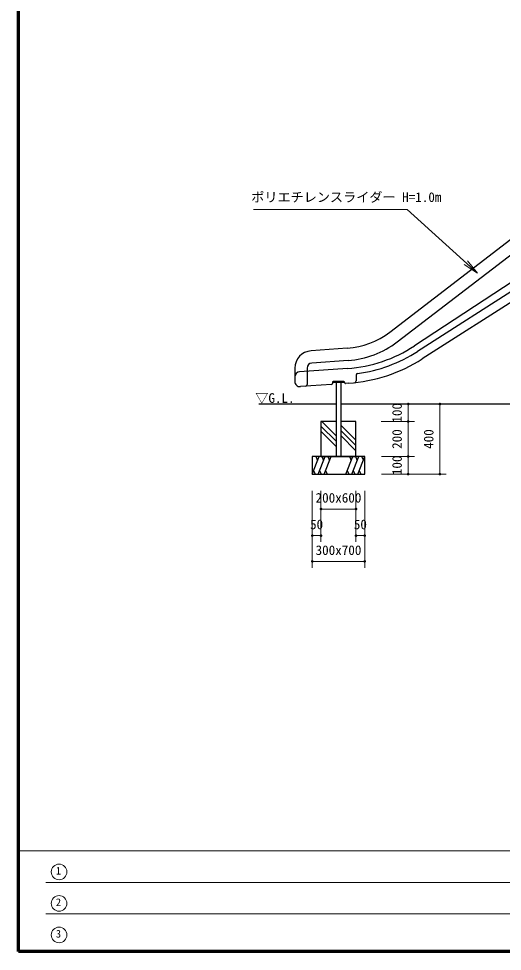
# Model space of a CAD drawing. Units: millimetres at full size, sheet at 1:30, with parts at other scales. Extents: x 450 to 12150, y 450 to 8460.
# Drawn here: x 450 to 3215, y 450 to 5777 of the extents above; entities that cross this region are included whole.
import ezdxf
from ezdxf.enums import TextEntityAlignment as Align

# ---------------------------------------------------------------- set-up
doc = ezdxf.new("R2010")
doc.units = ezdxf.units.MM
doc.header["$LTSCALE"] = 30
for name, color, linetype, lineweight in [('D-STR-DIM\u3000寸法線、寸法値', 7, 'Continuous', 13), ('D-STR-HTXT\u3000旗上げ', 7, 'Continuous', 13), ('D-STR-TXT\u3000文字列', 7, 'Continuous', 13), ('D-STR\u3000構造物外形線', 1, 'Continuous', 25), ('D-TTL', 7, 'Continuous', 70), ('D-TTL-FRAM', 7, 'Continuous', 13), ('D-TTL-TXT', 7, 'Continuous', 13)]:
    doc.layers.add(name, color=color, linetype=linetype, lineweight=lineweight)
doc.styles.add('ＭＳ ゴシック', font='')
doc.styles.get('ＭＳ ゴシック').set_extended_font_data('MS Gothic')

# ---------------------------------------------------------------- blocks, each defined once
blk = doc.blocks.new('filled_dot')
at = {"color": 0, "linetype": 'Continuous', "lineweight": -2, "const_width": 1.25}
blk.add_lwpolyline([(-0.625, 0, 1), (0.625, 0, 1)], format="xyb", close=True, dxfattribs=at)
blk = doc.blocks.new('open_arrow')
at = {"color": 0, "linetype": 'Continuous', "lineweight": -2}
blk.add_lwpolyline([(7.5, 1.25), (0, 0), (7.5, -1.25)], dxfattribs=at)

msp = doc.modelspace()

# ---------------------------------------------------------------- linework, layer by layer
at = {"layer": 'D-STR-DIM\u3000寸法線、寸法値'}
for p, q in [((2521.44, 3576.02), (2712.56, 3576.02)), ((2541.44, 3576.02), (2893.44, 3576.02)), ((2676.56, 3576.02), (2676.56, 3476.02)), ((2857.44, 3176.02), (2857.44, 3576.02)), ((2521.44, 3476.02), (2712.56, 3476.02)), ((2521.44, 3476.02), (2712.56, 3476.02)), ((2676.56, 3476.02), (2676.56, 3276.02)), ((2523.74, 3276.02), (2712.56, 3276.02)), ((2523.74, 3276.02), (2712.56, 3276.02)), ((2676.56, 3276.02), (2676.56, 3176.02)), ((2523.74, 3176.02), (2712.56, 3176.02)), ((2523.74, 3176.02), (2893.44, 3176.02)), ((2128.04, 3080.32), (2128.04, 2788.46)), ((2128.04, 3080.32), (2128.04, 2641.15)), ((2178.04, 3080.32), (2178.04, 2788.46)), ((2178.04, 3080.32), (2178.04, 2940.41)), ((2378.04, 3080.32), (2378.04, 2940.41)), ((2378.04, 3080.32), (2378.04, 2788.46)), ((2428.04, 3080.32), (2428.04, 2788.46)), ((2428.04, 3080.32), (2428.04, 2641.15)), ((2178.04, 2976.41), (2378.04, 2976.41)), ((2128.04, 2824.46), (2178.04, 2824.46)), ((2378.04, 2824.46), (2428.04, 2824.46)), ((2128.04, 2677.15), (2428.04, 2677.15))]:
    msp.add_line(p, q, dxfattribs=at)
at = {"layer": 'D-STR-HTXT\u3000旗上げ'}
msp.add_lwpolyline([(3072.2, 4322.82), (2670.68, 4687.26), (2658.68, 4687.26), (1792.28, 4687.26), (2225.48, 4687.26)], dxfattribs=at)
at = {"layer": 'D-STR\u3000構造物外形線'}
for p, q in [((2570.81, 3986.66), (3645.58, 4811.51)), ((2613.43, 3931.13), (3688.2, 4755.98)), ((3678.34, 4540.87), (2711.53, 3908.18)), ((3705.9, 4499.91), (2730.16, 3876.32)), ((3732.83, 4457.78), (2757.08, 3834.19)), ((2328.23, 3894.74), (2121.25, 3880.27)), ((2333.11, 3824.91), (2126.13, 3810.44)), ((2028.23, 3780.51), (2028.23, 3705.44)), ((2329.27, 3779.53), (2056.13, 3760.43)), ((2098.23, 3780.51), (2098.23, 3687.49)), ((2378.23, 3740.38), (2378.23, 3707.8)), ((2238.58, 3687.98), (2060.32, 3675.52)), ((2243.23, 3698.52), (2243.23, 3692.97)), ((2308.23, 3703.52), (2248.23, 3703.52)), ((2264.44, 3706.02), (2264.44, 3276.02)), ((2291.64, 3706.02), (2291.64, 3276.02)), ((2313.23, 3698.56), (2313.23, 3698.52)), ((2335.2, 3694.74), (2318.58, 3693.58)), ((2264.44, 3576.02), (1821.88, 3576.02)), ((4251.49, 3576.02), (2291.64, 3576.02)), ((2182.16, 3476.02), (2264.44, 3393.73)), ((2178.04, 3450.43), (2264.44, 3364.03)), ((2178.04, 3420.73), (2264.44, 3334.33)), ((2291.64, 3455.37), (2378.04, 3368.97)), ((2291.64, 3425.68), (2378.04, 3339.28)), ((2291.64, 3395.98), (2378.04, 3309.58)), ((2128.04, 3176.02), (2166.94, 3276.02)), ((2158.93, 3255.41), (2150.91, 3276.02)), ((2162.35, 3176.02), (2201.25, 3276.02)), ((2193.24, 3255.41), (2185.22, 3276.02)), ((2196.66, 3176.02), (2235.56, 3276.02)), ((2227.54, 3255.41), (2219.53, 3276.02)), ((2320.53, 3176.02), (2359.43, 3276.02)), ((2351.41, 3255.41), (2343.4, 3276.02)), ((2354.84, 3176.02), (2393.74, 3276.02)), ((2385.72, 3255.41), (2377.71, 3276.02)), ((2389.14, 3176.02), (2428.04, 3276.02)), ((2420.03, 3255.41), (2412.01, 3276.02)), ((2136.06, 3196.62), (2144.07, 3176.02)), ((2170.36, 3196.62), (2178.38, 3176.02)), ((2204.67, 3196.62), (2212.69, 3176.02)), ((2328.54, 3196.62), (2336.56, 3176.02)), ((2362.85, 3196.62), (2370.86, 3176.02)), ((2397.16, 3196.62), (2405.17, 3176.02))]:
    msp.add_line(p, q, dxfattribs=at)
for points in [[(2248.04, 3706.02), (2308.04, 3706.02), (2308.04, 3700.02), (2248.04, 3700.02)], [(2128.04, 3176.02), (2428.04, 3176.02), (2428.04, 3276.02), (2128.04, 3276.02)]]:
    msp.add_lwpolyline(points, close=True, dxfattribs=at)
msp.add_lwpolyline([(2264.44, 3476.02), (2178.04, 3476.02), (2178.04, 3276.02), (2378.04, 3276.02), (2378.04, 3476.02), (2291.64, 3476.02)], dxfattribs=at)
for centre, radius, start, end in [((2296.84, 4343.64), 450, 274, 307.50507), ((2273.47, 4577.58), 800, 274, 303.2012), ((2296.84, 4343.64), 520, 274, 307.50507), ((2128.23, 3780.51), 100, 94, 180), ((2272.42, 4592.55), 850, 277.7388, 302.58226), ((2128.23, 3780.51), 30, 94, 180), ((2272.42, 4592.55), 900, 274, 302.58226), ((2058.23, 3730.5), 30, 94, 180), ((2388.23, 3740.38), 10, 97.7388, 180), ((2058.23, 3705.44), 30, 180, 274), ((2088.23, 3687.49), 10, 274, 0), ((2238.23, 3692.97), 5, 274, 0), ((2248.23, 3698.52), 5, 90, 180), ((2308.23, 3698.52), 5, 0, 90), ((2318.23, 3698.56), 5, 180, 274), ((2368.23, 3707.8), 10, 276.45613, 0)]:
    msp.add_arc(centre, radius, start, end, dxfattribs=at)
at = {"layer": 'D-TTL'}
msp.add_lwpolyline([(450, 450), (450, 8460), (12150, 8460), (12150, 450)], close=True, dxfattribs=at)
at = {"layer": 'D-TTL-FRAM'}
for p, q in [((450, 1023.66), (12150, 1023.66)), ((3388.84, 843.66), (605.1, 843.66)), ((3388.84, 663.66), (605.1, 663.66))]:
    msp.add_line(p, q, dxfattribs=at)
at = {"layer": 'D-TTL-TXT'}
for centre in [(680.98, 903.79), (680.98, 723.79), (680.98, 543.79)]:
    msp.add_circle(centre, 44.42, dxfattribs=at)

# ---------------------------------------------------------------- block references
at = {"layer": 'D-STR-DIM\u3000寸法線、寸法値', "xscale": 6, "yscale": 6}
for p, rotation in [((2676.56, 3576.02), 270), ((2857.44, 3576.02), 270), ((2676.56, 3476.02), 90), ((2676.56, 3476.02), 270), ((2676.56, 3276.02), 90), ((2676.56, 3276.02), 270), ((2676.56, 3176.02), 90), ((2857.44, 3176.02), 90), ((2378.04, 2976.41), 180), ((2178.04, 2824.46), 180), ((2428.04, 2824.46), 180), ((2428.04, 2677.15), 180)]:
    msp.add_blockref('filled_dot', p, dxfattribs=dict(at, rotation=rotation))
for p in [(2178.04, 2976.41), (2128.04, 2824.46), (2378.04, 2824.46), (2128.04, 2677.15)]:
    msp.add_blockref('filled_dot', p, dxfattribs=at)
at = {"layer": 'D-STR-HTXT\u3000旗上げ', "xscale": 12, "yscale": 12, "rotation": 137.8}
msp.add_blockref('open_arrow', (3072.2, 4322.82), dxfattribs=at)

# ---------------------------------------------------------------- texts
at = {"layer": 'D-STR-DIM\u3000寸法線、寸法値', "style": 'ＭＳ ゴシック'}
for s, p in [('100', (2612.42, 3526.02)), ('200', (2612.42, 3376.02)), ('400', (2793.3, 3376.02)), ('100', (2612.42, 3226.02))]:
    msp.add_text(s, height=54.99, rotation=90, dxfattribs=at).set_placement(p, align=Align.MIDDLE_CENTER)
for s, p in [('200x600', (2278.04, 3040.55)), ('50', (2153.04, 2888.59)), ('50', (2403.04, 2888.59)), ('300x700', (2278.04, 2741.28))]:
    msp.add_text(s, height=54.99, dxfattribs=at).set_placement(p, align=Align.MIDDLE_CENTER)
at = {"layer": 'D-STR-HTXT\u3000旗上げ', "style": 'ＭＳ ゴシック'}
msp.add_text('ポリエチレンスライダー H=1.0m', height=54.99, dxfattribs=at).set_placement((2866.36, 4713.9), align=Align.BOTTOM_RIGHT)
at = {"layer": 'D-STR-TXT\u3000文字列', "style": 'ＭＳ ゴシック'}
msp.add_text('▽G.L.', height=54.99, dxfattribs=at).set_placement((2027.08, 3566.37), align=Align.BOTTOM_RIGHT)
at = {"layer": 'D-TTL-TXT', "style": 'ＭＳ ゴシック'}
for s, p in [('1', (662.65, 875.28)), ('2', (662.65, 695.28)), ('3', (662.65, 515.28))]:
    msp.add_text(s, height=43.99, dxfattribs=at).set_placement(p, align=Align.BOTTOM_LEFT)

doc.saveas('drawing.dxf')
